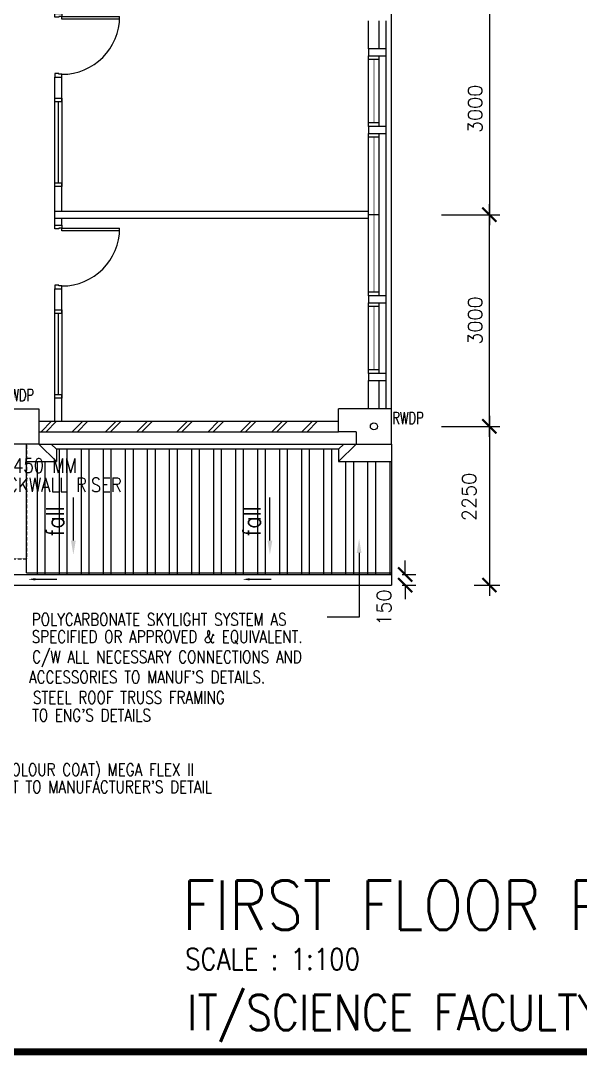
# Model space of a CAD drawing. Header units: feet. Extents: x 1407108 to 2957709, y -1501070 to -681589.
# Drawn here: x 1705952 to 1713887, y -847338 to -832674 of the extents above; entities that cross this region are included whole.
import ezdxf

# ---------------------------------------------------------------- set-up
doc = ezdxf.new("R2010")
doc.units = ezdxf.units.FT
doc.header["$LTSCALE"] = 13
doc.header["$MEASUREMENT"] = 0
doc.linetypes.add('DASHED', pattern=[0.75, 0.5, -0.25])
doc.linetypes.add('HIDDEN2', pattern=[0.1875, 0.125, -0.0625])
doc.layers.get('0').update_dxf_attribs({"linetype": 'CONTINUOUS'})
for name, color, linetype in [('COL', 3, 'CONTINUOUS'), ('DIM', 7, 'CONTINUOUS'), ('DR', 7, 'CONTINUOUS'), ('FLASH', 35, 'CONTINUOUS'), ('hatch', 7, 'CONTINUOUS'), ('hatchb', 251, 'CONTINUOUS'), ('LINE', 7, 'CONTINUOUS'), ('partition', 7, 'CONTINUOUS'), ('PL', 5, 'CONTINUOUS'), ('RWDP', 145, 'CONTINUOUS'), ('SPEC', 7, 'CONTINUOUS'), ('stair', 7, 'CONTINUOUS'), ('WALL', 2, 'CONTINUOUS'), ('WIN', 5, 'CONTINUOUS')]:
    doc.layers.add(name, color=color, linetype=linetype)
doc.styles.add('ROMANS', font='romans')
doc.styles.get("Standard").update_dxf_attribs({"font": 'ROMANS.SHX'})
doc.dimstyles.new('STANDARD$0', dxfattribs={"dimscale": 0, "dimtxt": 8, "dimasz": 6, "dimexe": 1, "dimexo": 1, "dimgap": 3, "dimtad": 1, "dimdec": 0, "dimlfac": -1, "dimrnd": 1, "dimzin": 0, "dimdsep": 46, "dimtxsty": 'Standard', "dimcen": 0, "dimclrd": 5, "dimclre": 250, "dimadec": 0, "dimazin": 0, "dimtfac": 1, "dimtdec": 4, "dimtofl": 0, "dimtmove": 0, "dimatfit": 3, "dimfxl": 1, "dimtolj": 1, "dimtzin": 0, "dimarcsym": 0})

# ---------------------------------------------------------------- blocks, each defined once
blk = doc.blocks.new('FD2')
at = {"layer": 'LINE', "linetype": 'Continuous'}
for points in [[(100, 1200), (100, 1250), (0, 1250), (0, 1200)], [(100, 0), (100, 50), (0, 50), (0, 0)]]:
    blk.add_lwpolyline(points, close=True, dxfattribs=at)
at = {"layer": 'LINE', "color": 5, "linetype": 'Continuous'}
for points in [[(0, 1200), (0, 50)], [(100, 50), (100, 1200)]]:
    blk.add_lwpolyline(points, dxfattribs=at)
at = {"layer": 'LINE', "color": 1, "linetype": 'Continuous'}
blk.add_lwpolyline([(50, 50), (50, 1200)], dxfattribs=at)
blk = doc.blocks.new('FG2')
at = {"layer": 'LINE', "linetype": 'Continuous', "xscale": -1, "rotation": 180}
blk.add_blockref('FD2', (0, 0), dxfattribs=at)
blk = doc.blocks.new('d900-1b1')
at = {"layer": 'DR'}
for p, q in [((40, 100), (40, 920)), ((80, 919), (80, 100)), ((0, 0), (0, 100)), ((0, 100), (40, 100)), ((50, 0), (0, 0)), ((80, 100), (40, 100)), ((40, 100), (40, 60)), ((40, 60), (50, 60)), ((50, 60), (50, 0)), ((860, 60), (850, 60)), ((850, 60), (850, 0)), ((850, 0), (900, 0)), ((860, 100), (860, 60)), ((900, 100), (860, 100)), ((900, 0), (900, 100))]:
    blk.add_line(p, q, dxfattribs=at)
blk.add_arc((40, 100), 820, 0, 90, dxfattribs=at)
blk = doc.blocks.new('_ARCHTICK')
at = {"color": 0, "linetype": 'ByBlock', "const_width": 0.15}
blk.add_lwpolyline([(-0.5, -0.5), (0.5, 0.5)], dxfattribs=at)
blk = doc.blocks.new('*D334')
at = {"layer": 'stair', "color": 7, "lineweight": -2, "transparency": 16777216}
for p, q in [((1712597, -832274), (1712597, -835574)), ((1711918, -832424), (1712747, -832424)), ((1711918, -835424), (1712747, -835424))]:
    blk.add_line(p, q, dxfattribs=at)
at = {"layer": 'stair', "color": 7, "lineweight": -2, "transparency": 16777216, "xscale": 200, "yscale": 200, "zscale": 200}
for p, rotation in [((1712597, -832424), 90), ((1712597, -835424), 270)]:
    blk.add_blockref('_ARCHTICK', p, dxfattribs=dict(at, rotation=rotation))
at = {"layer": 'stair', "color": 7, "transparency": 16777216, "insert": (1712397, -833924), "char_height": 200, "attachment_point": 5, "rotation": 90, "style": 'ROMANS'}
blk.add_mtext('\\A1;3000', dxfattribs=at)
blk = doc.blocks.new('*D335')
at = {"layer": 'stair', "color": 7, "lineweight": -2, "transparency": 16777216}
for p, q in [((1712597, -838574), (1712597, -835274)), ((1711918, -835424), (1712747, -835424)), ((1711918, -838424), (1712747, -838424))]:
    blk.add_line(p, q, dxfattribs=at)
at = {"layer": 'stair', "color": 7, "lineweight": -2, "transparency": 16777216, "xscale": 200, "yscale": 200, "zscale": 200}
for p, rotation in [((1712597, -835424), 90), ((1712597, -838424), 270)]:
    blk.add_blockref('_ARCHTICK', p, dxfattribs=dict(at, rotation=rotation))
at = {"layer": 'stair', "color": 7, "transparency": 16777216, "insert": (1712397, -836924), "char_height": 200, "attachment_point": 5, "rotation": 90, "style": 'ROMANS'}
blk.add_mtext('\\A1;3000', dxfattribs=at)
blk = doc.blocks.new('*D475')
at = {"layer": 'stair', "color": 7, "lineweight": -2, "transparency": 16777216}
for p, q in [((1711403, -840524), (1711403, -840324)), ((1711360, -840524), (1711553, -840524)), ((1711360, -840674), (1711553, -840674)), ((1711403, -840674), (1711403, -840874))]:
    blk.add_line(p, q, dxfattribs=at)
at = {"layer": 'stair', "color": 7, "lineweight": -2, "transparency": 16777216, "xscale": 200, "yscale": 200, "zscale": 200}
for p, rotation in [((1711403, -840524), 270), ((1711403, -840674), 90)]:
    blk.add_blockref('_ARCHTICK', p, dxfattribs=dict(at, rotation=rotation))
at = {"layer": 'stair', "color": 7, "transparency": 16777216, "insert": (1711104, -840993), "char_height": 200, "attachment_point": 5, "rotation": 90, "style": 'ROMANS'}
blk.add_mtext('\\A1;150', dxfattribs=at)
blk = doc.blocks.new('*D466')
at = {"layer": 'DIM', "color": 7, "lineweight": -2, "transparency": 16777216}
for p, q in [((1712597, -838274), (1712597, -840824)), ((1712383, -838424), (1712747, -838424)), ((1712383, -840674), (1712747, -840674))]:
    blk.add_line(p, q, dxfattribs=at)
at = {"layer": 'DIM', "color": 7, "lineweight": -2, "transparency": 16777216, "xscale": 200, "yscale": 200, "zscale": 200}
for p, rotation in [((1712597, -838424), 90), ((1712597, -840674), 270)]:
    blk.add_blockref('_ARCHTICK', p, dxfattribs=dict(at, rotation=rotation))
at = {"layer": 'DIM', "color": 7, "transparency": 16777216, "insert": (1712311, -839424), "char_height": 200, "attachment_point": 5, "rotation": 90, "style": 'ROMANS'}
blk.add_mtext('\\A1;2250', dxfattribs=at)

msp = doc.modelspace()

# ---------------------------------------------------------------- linework, layer by layer
at = {"color": 9}
msp.add_line((1711135.2, -838174.1), (1711135.2, -832674.1), dxfattribs=at)
at = {"color": 1, "linetype": 'Continuous'}
for p in [(1711210.2, -838674.1), (1703235.2, -840674.1)]:
    msp.add_line(p, (1711210.2, -840674.1), dxfattribs=at)
at = {"color": 2, "linetype": 'Continuous'}
msp.add_line((1707880.7, -840524.1), (1710710.2, -840524.1), dxfattribs=at)
at = {"layer": 'COL'}
for p, q in [((1711210.2, -838174.1), (1710460.2, -838174.1)), ((1710460.2, -838499.1), (1710460.2, -838174.1)), ((1711210.2, -838674.1), (1711210.2, -838174.1)), ((1710710.2, -838499.1), (1710460.2, -838499.1)), ((1710710.2, -838499.1), (1710710.2, -838674.1)), ((1710710.2, -838674.1), (1711210.2, -838674.1))]:
    msp.add_line(p, q, dxfattribs=at)
msp.add_lwpolyline([(1705710.2, -838174.1), (1706210.2, -838174.1), (1706210.2, -838674.1), (1705710.2, -838674.1)], close=True, dxfattribs=at)
at = {"layer": 'FLASH', "color": 8, "linetype": 'Continuous'}
for p, q in [((1706035.2, -840499.1), (1706035.2, -838674.1)), ((1706210.2, -838674.1), (1710710.2, -838674.1)), ((1706496.7, -838749.1), (1706496.7, -840524.1)), ((1706607.2, -838749.1), (1706607.2, -840524.1)), ((1706809.2, -838749.1), (1706809.2, -840524.1)), ((1706919.7, -838749.1), (1706919.7, -840524.1)), ((1707121.7, -838749.1), (1707121.7, -840524.1)), ((1707232.2, -838749.1), (1707232.2, -840524.1)), ((1707434.2, -838749.1), (1707434.2, -840524.1)), ((1707544.7, -838749.1), (1707544.7, -840524.1)), ((1707746.7, -838749.1), (1707746.7, -840524.1)), ((1707857.2, -838749.1), (1707857.2, -840524.1)), ((1708059.2, -838749.1), (1708059.2, -840524.1)), ((1708169.7, -838749.1), (1708169.7, -840524.1)), ((1708371.7, -838749.1), (1708371.7, -840524.1)), ((1708482.2, -838749.1), (1708482.2, -840524.1)), ((1708684.2, -838749.1), (1708684.2, -840524.1)), ((1708794.7, -838749.1), (1708794.7, -840524.1)), ((1708996.7, -838749.1), (1708996.7, -840524.1)), ((1709107.2, -838749.1), (1709107.2, -840524.1)), ((1709309.2, -838749.1), (1709309.2, -840524.1)), ((1709419.7, -838749.1), (1709419.7, -840524.1)), ((1709621.7, -838749.1), (1709621.7, -840524.1)), ((1709732.2, -838749.1), (1709732.2, -840524.1)), ((1709934.2, -838749.1), (1709934.2, -840524.1)), ((1710044.7, -838749.1), (1710044.7, -840524.1)), ((1710246.7, -838749.1), (1710246.7, -840524.1)), ((1710357.2, -838749.1), (1710357.2, -840524.1)), ((1706184.2, -838924.1), (1706184.2, -840524.1)), ((1706294.7, -838924.1), (1706294.7, -840524.1)), ((1710559.2, -838924.1), (1710559.2, -840524.1)), ((1710669.7, -838924.1), (1710669.7, -840524.1)), ((1710871.7, -838924.1), (1710871.7, -840524.1)), ((1710982.2, -838924.1), (1710982.2, -840524.1)), ((1711184.2, -838924.1), (1711184.2, -840524.1)), ((1706035.2, -840499.1), (1711210.2, -840499.1))]:
    msp.add_line(p, q, dxfattribs=at)
at = {"layer": 'FLASH', "color": 32, "linetype": 'Continuous'}
for p, q in [((1706210.2, -838674.1), (1706460.2, -838924.1)), ((1706385.2, -838674.1), (1706460.2, -838749.1)), ((1706460.2, -838749.1), (1706460.2, -838924.1)), ((1710460.2, -838749.1), (1706460.2, -838749.1)), ((1710710.2, -838674.1), (1710460.2, -838924.1)), ((1710535.2, -838674.1), (1710460.2, -838749.1)), ((1710460.2, -838749.1), (1710460.2, -838924.1)), ((1706035.2, -838924.1), (1706460.2, -838924.1)), ((1710460.2, -838924.1), (1711210.2, -838924.1))]:
    msp.add_line(p, q, dxfattribs=at)
at = {"layer": 'hatch', "color": 1}
for p, q in [((1706240.3, -838499.1), (1706390.3, -838349.1)), ((1706311.9, -838499.1), (1706461.9, -838349.1)), ((1706684.1, -838499.1), (1706834.1, -838349.1)), ((1706755.7, -838499.1), (1706905.7, -838349.1)), ((1707155.2, -838499.1), (1707305.2, -838349.1)), ((1707226.9, -838499.1), (1707376.9, -838349.1)), ((1707599.1, -838499.1), (1707749.1, -838349.1)), ((1707670.7, -838499.1), (1707820.7, -838349.1)), ((1708165.1, -838499.1), (1708315.1, -838349.1)), ((1708236.7, -838499.1), (1708386.7, -838349.1)), ((1708608.9, -838499.1), (1708758.9, -838349.1)), ((1708680.5, -838499.1), (1708830.5, -838349.1)), ((1709069, -838499.1), (1709219, -838349.1)), ((1709140.7, -838499.1), (1709290.7, -838349.1)), ((1709512.9, -838499.1), (1709662.9, -838349.1)), ((1709584.5, -838499.1), (1709734.5, -838349.1)), ((1709940.4, -838499.1), (1710090.4, -838349.1)), ((1710012.1, -838499.1), (1710162.1, -838349.1))]:
    msp.add_line(p, q, dxfattribs=at)
at = {"layer": 'hatchb', "linetype": 'Continuous'}
msp.add_lwpolyline([(1703235.2, -840524.1), (1711210.2, -840524.1)], dxfattribs=at)
at = {"layer": 'LINE', "color": 8, "linetype": 'Continuous'}
msp.add_line((1711210.2, -838174.1), (1711210.2, -820674.1), dxfattribs=at)
at = {"layer": 'LINE', "color": 7, "linetype": 'Continuous'}
msp.add_line((1710750.6, -840217.1), (1710750.6, -841126.6), dxfattribs=at)
at = {"layer": 'LINE', "linetype": 'Continuous'}
msp.add_line((1710750.6, -841126.6), (1710296.8, -841126.6), dxfattribs=at)
at = {"layer": 'LINE', "color": 7, "linetype": 'Continuous'}
msp.add_solid([(1710717.3, -840217.1), (1710783.9, -840217.1), (1710750.6, -840017.1)], dxfattribs=at)
at = {"layer": 'partition'}
for p, q in [((1706435.2, -833824.1), (1706435.2, -833474.1)), ((1706535.2, -833824.1), (1706535.2, -833474.1)), ((1706435.2, -835574.1), (1706435.2, -834974.1)), ((1706535.2, -835374.1), (1706535.2, -834974.1)), ((1706435.2, -835374.1), (1710885.2, -835374.1)), ((1706435.2, -835474.1), (1710885.2, -835474.1)), ((1706535.2, -835574.1), (1706535.2, -835474.1)), ((1706435.2, -836824.1), (1706435.2, -836474.1)), ((1706535.2, -836824.1), (1706535.2, -836474.1)), ((1706435.2, -838349.1), (1706435.2, -837974.1)), ((1706535.2, -838349.1), (1706535.2, -837974.1))]:
    msp.add_line(p, q, dxfattribs=at)
at = {"layer": 'PL', "color": 33, "linetype": 'DASHED', "const_width": 100}
msp.add_lwpolyline([(1682522.7, -847288.2), (1753538, -847288.2), (1753538, -756912.6), (1682522.7, -756912.6)], close=True, dxfattribs=at)
at = {"layer": 'RWDP', "color": 142}
for p, q in [((1706159.2, -840591.7), (1706464.2, -840591.7)), ((1709199, -840591.7), (1709504, -840591.7))]:
    msp.add_line(p, q, dxfattribs=at)
at = {"layer": 'RWDP', "color": 142, "linetype": 'Continuous'}
msp.add_circle((1710960.2, -838424.1), 50, dxfattribs=at)
at = {"layer": 'RWDP', "color": 142}
for points in [[(1706159.2, -840608.4), (1706159.2, -840575.1), (1706059.2, -840591.7)], [(1709199, -840608.4), (1709199, -840575.1), (1709099, -840591.7)]]:
    msp.add_solid(points, dxfattribs=at)
at = {"layer": 'SPEC', "color": 7}
for p, q in [((1706699.1, -840043.9), (1706699.1, -839433.9)), ((1709486, -840043.9), (1709486, -839433.9))]:
    msp.add_line(p, q, dxfattribs=at)
for points in [[(1706732.4, -840043.9), (1706665.8, -840043.9), (1706699.1, -840243.9)], [(1709519.4, -840043.9), (1709452.7, -840043.9), (1709486, -840243.9)]]:
    msp.add_solid(points, dxfattribs=at)
at = {"layer": 'WALL'}
for p, q in [((1710885.2, -833074.1), (1710885.2, -832674.1)), ((1711035.2, -833074.1), (1711035.2, -832674.1)), ((1710885.2, -838174.1), (1710885.2, -837774.1)), ((1711035.2, -838174.1), (1711035.2, -837774.1)), ((1706210.2, -838349.1), (1710460.2, -838349.1)), ((1706210.2, -838499.1), (1710460.2, -838499.1))]:
    msp.add_line(p, q, dxfattribs=at)
at = {"layer": 'WALL', "linetype": 'HIDDEN2'}
for p in [(1706035.2, -838674.1), (1705805.2, -840299.1)]:
    msp.add_line(p, (1706035.2, -840299.1), dxfattribs=at)
at = {"layer": 'WALL'}
for points in [[(1711135.2, -833074.1), (1710885.2, -833074.1), (1710885.2, -833174.1), (1711135.2, -833174.1)], [(1711135.2, -834174.1), (1710885.2, -834174.1), (1710885.2, -834274.1), (1711135.2, -834274.1)], [(1711135.2, -836574.1), (1710885.2, -836574.1), (1710885.2, -836674.1), (1711135.2, -836674.1)], [(1711135.2, -837674.1), (1710885.2, -837674.1), (1710885.2, -837774.1), (1711135.2, -837774.1)]]:
    msp.add_lwpolyline(points, close=True, dxfattribs=at)
at = {"layer": 'WIN'}
for p, q in [((1710885.2, -834174.1), (1710885.2, -833174.1)), ((1711035.2, -834174.1), (1711035.2, -833174.1)), ((1711035.2, -833224.1), (1710885.2, -833224.1)), ((1711035.2, -834124.1), (1710885.2, -834124.1)), ((1710885.2, -836574.1), (1710885.2, -834274.1)), ((1711035.2, -834324.1), (1710885.2, -834324.1)), ((1711035.2, -836574.1), (1711035.2, -834274.1)), ((1711035.2, -835424.1), (1710885.2, -835424.1)), ((1711035.2, -836524.1), (1710885.2, -836524.1)), ((1710885.2, -837674.1), (1710885.2, -836674.1)), ((1711035.2, -836724.1), (1710885.2, -836724.1)), ((1711035.2, -837674.1), (1711035.2, -836674.1)), ((1711035.2, -837624.1), (1710885.2, -837624.1))]:
    msp.add_line(p, q, dxfattribs=at)
at = {"layer": 'WIN', "const_width": 10, "flags": 128}
for points in [[(1710960.2, -834124.1), (1710960.2, -833224.1)], [(1710960.2, -836524.1), (1710960.2, -834324.1)], [(1710960.2, -836724.1), (1710960.2, -837624.1)]]:
    msp.add_lwpolyline(points, dxfattribs=at)

# ---------------------------------------------------------------- block references
at = {"layer": 'DR', "rotation": 269.9999999466392}
for p in [(1706435.2, -832574.1), (1706435.2, -835574.1)]:
    msp.add_blockref('d900-1b1', p, dxfattribs=at)
at = {"layer": 'LINE', "linetype": 'Continuous'}
for p in [(1706435.2, -833774.1), (1706435.2, -836774.1)]:
    msp.add_blockref('FG2', p, dxfattribs=at)

# ---------------------------------------------------------------- texts
at = {"color": 4, "style": 'ROMANS', "width": 0.85}
for s, height, p in [('FIRST FLOOR PLAN', 700, (1708245.5, -845561.7)), ('IT/SCIENCE FACULTY BLOCK', 500, (1708311.8, -846982.2))]:
    msp.add_text(s, height=height, dxfattribs=at).set_placement(p)
at = {"color": 2, "style": 'ROMANS', "width": 0.85}
msp.add_text('SCALE : 1:100', height=300, dxfattribs=at).set_placement((1708282.4, -846124.7))
at = {"layer": 'RWDP', "color": 142, "style": 'ROMANS', "width": 0.7}
for p in [(1705696.7, -838065.5), (1711221.4, -838390.8)]:
    msp.add_text('RWDP', height=170, dxfattribs=at).set_placement(p)
at = {"layer": 'SPEC', "color": 7, "style": 'ROMANS', "width": 0.85}
for s, p in [('300 MM X 450 MM', (1704562, -839080.4)), ('CLEAR BRICKWALL RISER', (1704579.4, -839353.5))]:
    msp.add_text(s, height=200, dxfattribs=at).set_placement(p)
for p in [(1706563.2, -839982.6), (1709350.1, -839982.6)]:
    msp.add_text('fall', height=250, rotation=90, dxfattribs=at).set_placement(p)
at = {"layer": 'stair', "color": 7, "linetype": 'Continuous', "style": 'ROMANS', "width": 0.8}
for s, p in [('POLYCARBONATE SKYLIGHT SYSTEM AS', (1706109.5, -841248.1)), ('SPECIFIED OR APPROVED & EQUIVALENT.', (1706109.5, -841492.6)), ('C/W ALL NECESSARY CONNECTIONS AND ', (1706114.9, -841778.1)), (" ACCESSORIES TO MANUF'S DETAILS.", (1705974.5, -842065.6)), ('STEEL ROOF TRUSS FRAMING ', (1706127.5, -842354.4)), ("TO ENG'S DETAILS", (1706113.2, -842605.7)), ('MULTI RESOURCES (COLOUR COAT) MEGA FLEX II', (1703787.4, -843376.4)), ("METAL ROOFING SHEET TO MANUFACTURER'S DETAIL", (1703787.4, -843620.9))]:
    msp.add_text(s, height=175, dxfattribs=at).set_placement(p)

# ---------------------------------------------------------------- dimensions: what is measured, and where the dimension line sits
at = {"layer": 'DIM'}
dim = msp.add_linear_dim(base=(1712596.9, -840674.1), p1=(1712233.3, -838424.1), p2=(1712233.3, -840674.1), angle=90, dimstyle='STANDARD$0', override={"dimscale": 100, "dimtxt": 2, "dimasz": 2, "dimexe": 1.5, "dimexo": 1.5, "dimgap": 1, "dimtxsty": 'ROMANS', "dimblk": 'ARCHTICK', "dimdle": 1.5, "dimclrd": 7, "dimclre": 7, "dimclrt": 7, "dimtdec": 0, "dimtmove": 2}, dxfattribs=at)
dim.commit()
dim.dimension.update_dxf_attribs({"geometry": '*D466', "text_midpoint": (1712310.8, -839424.1), "dimtype": 160})
at = {"layer": 'stair'}
for p1, distance, picture, middle in [((1711767.6, -832424.1), 829.3, '*D334', (1712396.9, -833924.1)), ((1711767.6, -838424.1), -829.3, '*D335', (1712396.9, -836924.1))]:
    dim = msp.add_aligned_dim(p1=p1, p2=(1711767.6, -835424.1), distance=distance, dimstyle='STANDARD$0', override={"dimscale": 100, "dimtxt": 2, "dimasz": 2, "dimexe": 1.5, "dimexo": 1.5, "dimgap": 1, "dimtxsty": 'ROMANS', "dimblk": 'ARCHTICK', "dimdle": 1.5, "dimclrd": 7, "dimclre": 7, "dimclrt": 7, "dimtdec": 0, "dimtmove": 2}, dxfattribs=at)
    dim.commit()
    dim.dimension.update_dxf_attribs({"geometry": picture, "text_midpoint": middle})
dim = msp.add_linear_dim(base=(1711403.4, -840674.1), p1=(1711210.2, -840524.1), p2=(1711210.2, -840674.1), angle=90, dimstyle='STANDARD$0', override={"dimscale": 100, "dimtxt": 2, "dimasz": 2, "dimexe": 1.5, "dimexo": 1.5, "dimgap": 1, "dimtxsty": 'ROMANS', "dimblk": 'ARCHTICK', "dimdle": 1.5, "dimclrd": 7, "dimclre": 7, "dimclrt": 7, "dimtdec": 0, "dimtmove": 2}, dxfattribs=at)
dim.commit()
dim.dimension.update_dxf_attribs({"geometry": '*D475', "text_midpoint": (1711104, -840992.7), "dimtype": 160})

doc.saveas('drawing.dxf')
